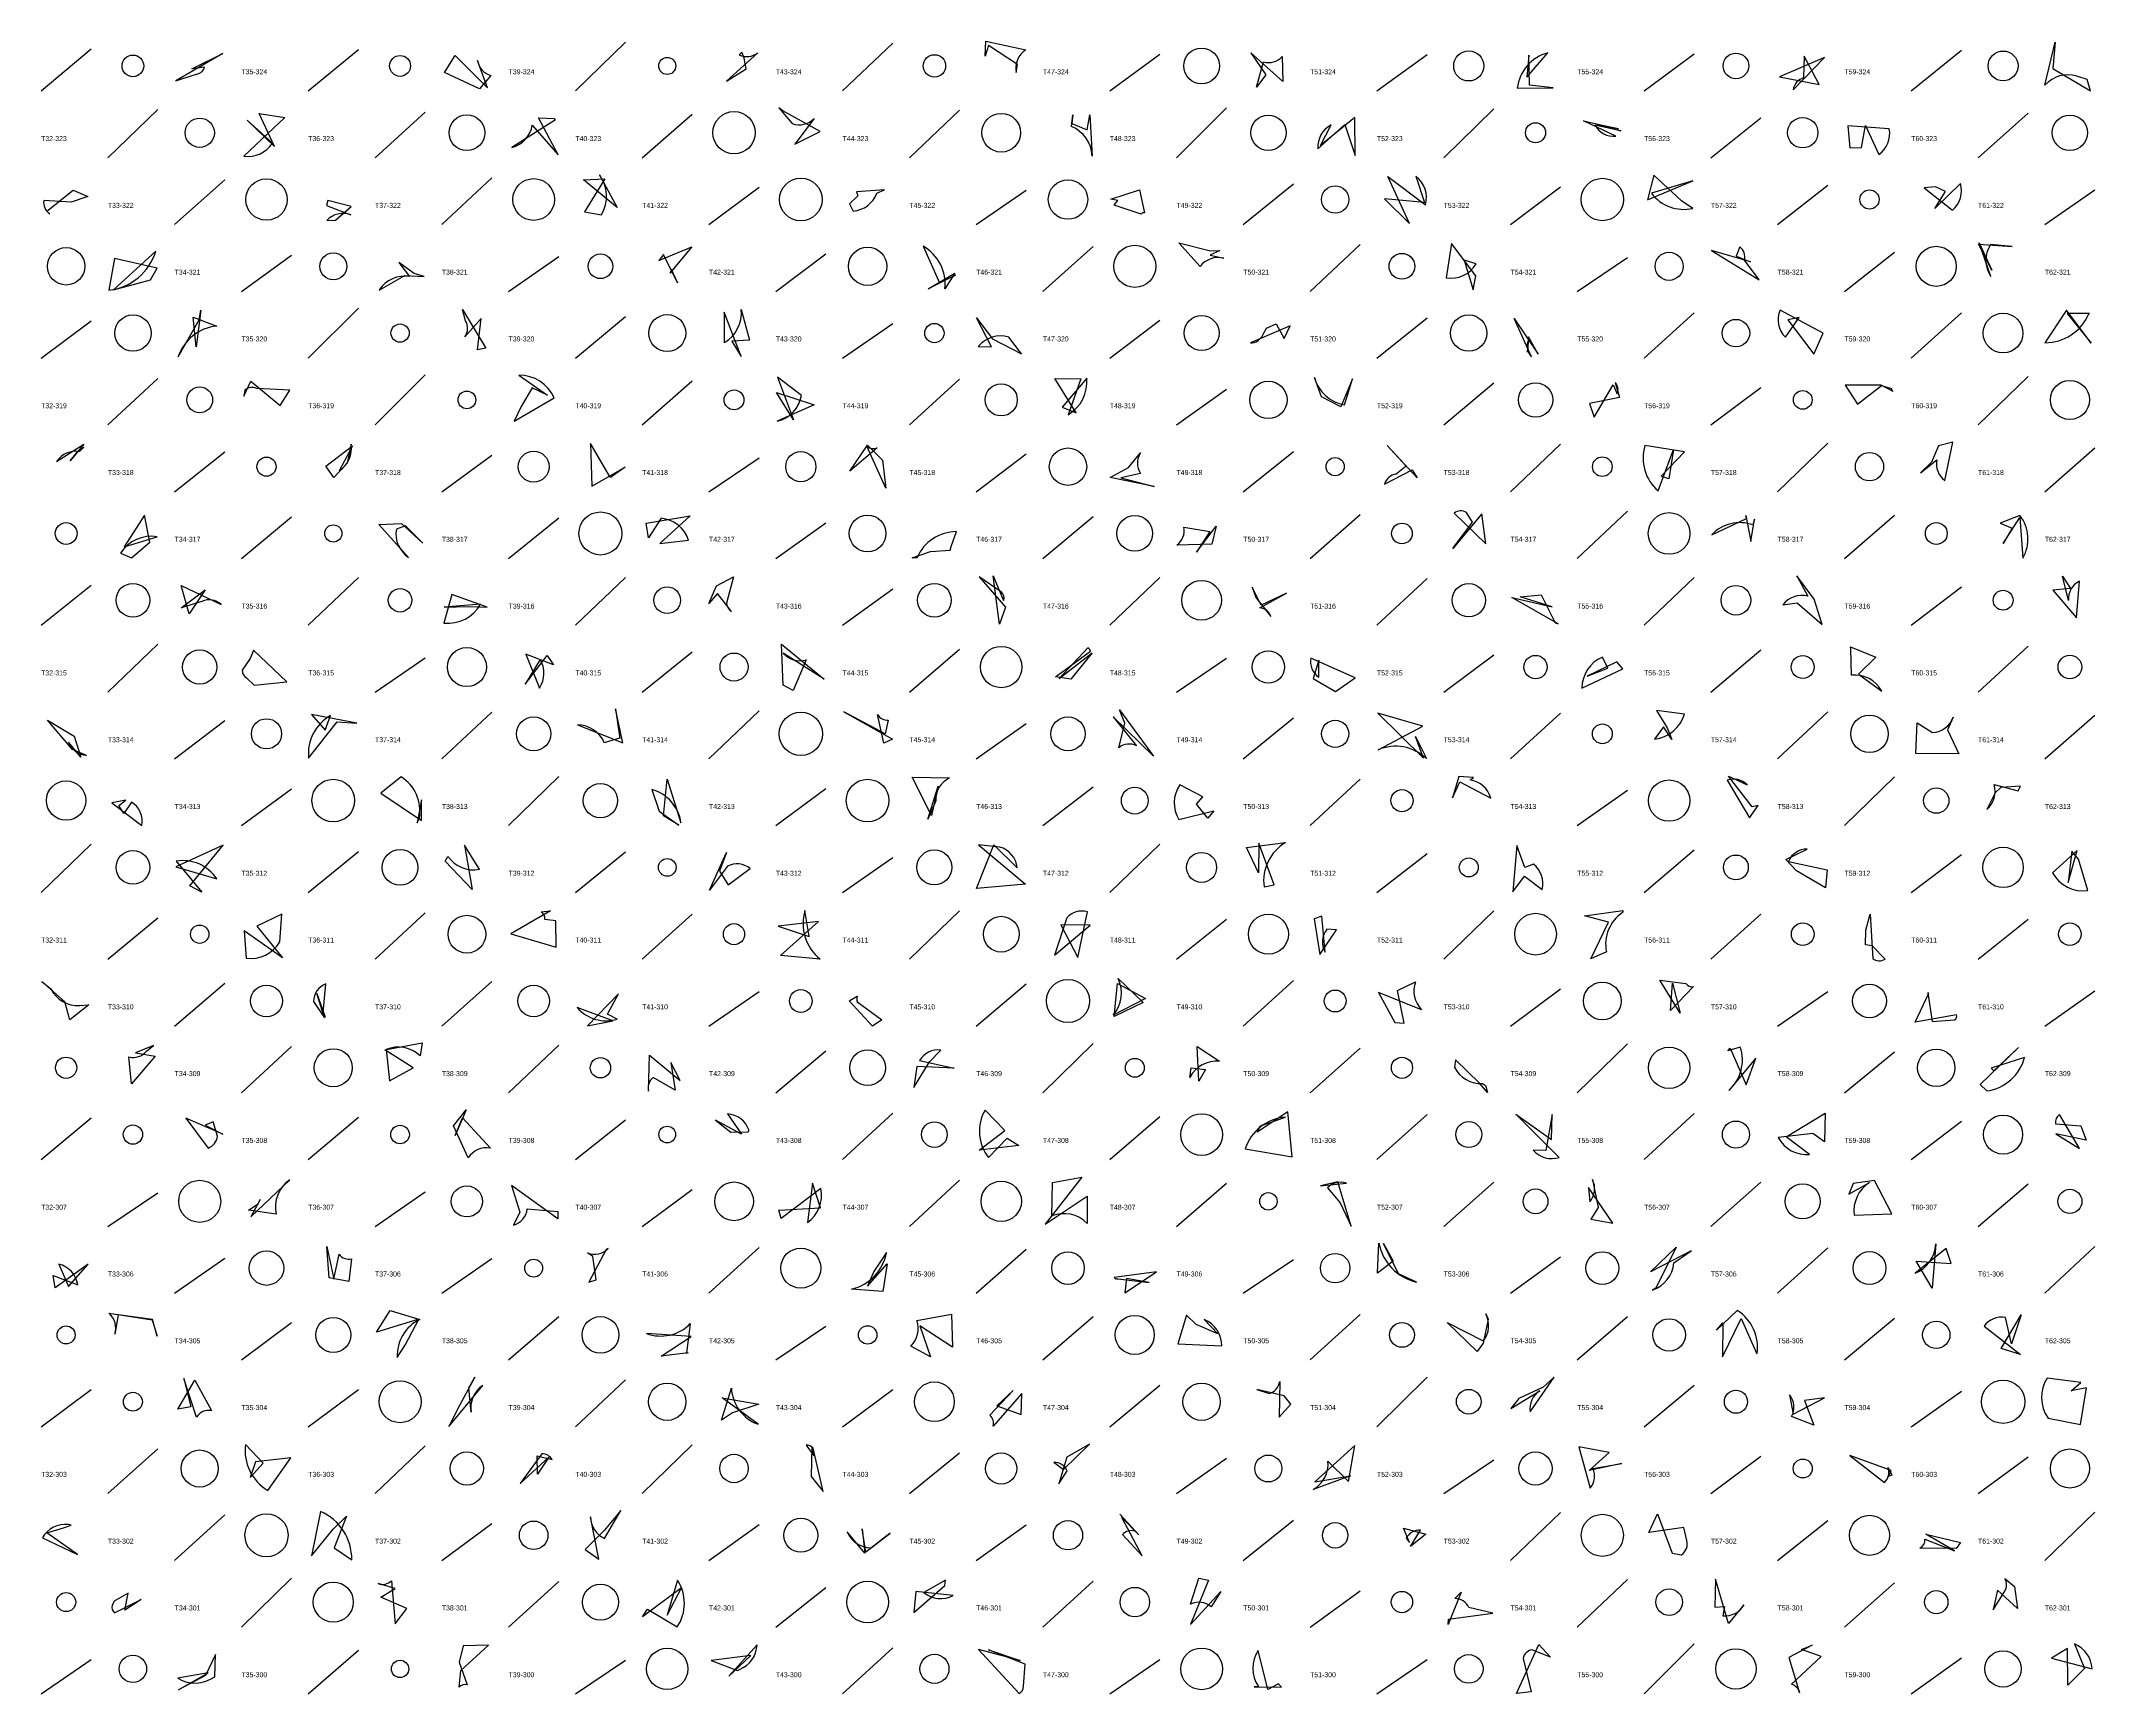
# Model space of a CAD drawing. Header units: millimetres. Extents: x -1 to 9990, y 0 to 15990.
# Drawn here: x 1280 to 2510, y 12000 to 12990 of the extents above; entities that cross this region are included whole.
import ezdxf

# ---------------------------------------------------------------- set-up
doc = ezdxf.new("R2010")
doc.units = ezdxf.units.MM
doc.layers.add('TEXT', color=3, linetype='Continuous')
doc.layers.add('WALL', color=1, linetype='Continuous')

msp = doc.modelspace()

# ---------------------------------------------------------------- linework, layer by layer
for points in [[(1845.4, 12980.9), (1845.8, 12989.9), (1869.7, 12984.6, 0.3), (1863.9, 12971), (1864.8, 12975.9), (1847.4, 12987.2)], [(2507.3, 12960.1), (2505.4, 12966.9), (2499.2, 12968.9, 0.3), (2480.1, 12963.4), (2486.2, 12989.2), (2484.8, 12973.4)], [(1360.8, 12966.1), (1371, 12969.5), (1373.3, 12970.1, 0.3), (1377.9, 12974.2), (1370.3, 12973.3), (1388.9, 12982.5)], [(1527.9, 12981.3), (1547.3, 12961.9), (1541.4, 12978.3, 0.3), (1549.3, 12969.3), (1542.6, 12961.3), (1521.6, 12971.1)], [(1701.1, 12979.7), (1699.7, 12983.2), (1698.1, 12981.7, 0.3), (1709.3, 12982.9), (1690.4, 12965.9), (1702.2, 12973.2)], [(2013.5, 12969.7), (2007.8, 12962.2), (2012.1, 12977.5, 0.3), (2023.2, 12980.6), (2023.6, 12965.7), (2004.5, 12982.8)], [(2170.9, 12981.4), (2169.7, 12968.2), (2182.4, 12982.9, 0.3), (2164, 12961.7), (2185.5, 12961.8), (2171.4, 12963.5)], [(2344.9, 12963.8), (2335.8, 12980.9), (2335.5, 12967.8, 0.3), (2329.3, 12960.7), (2348.1, 12980), (2321.1, 12968.5)], [(1410.7, 12946.5), (1425.9, 12944.1), (1401.4, 12921, 0.3), (1418.5, 12928.8), (1403.4, 12942.5), (1419.8, 12926.7)], [(1587.3, 12943.5), (1588.1, 12942.7), (1562, 12926.2, 0.3), (1574.2, 12939.6), (1589.7, 12921.7), (1577.9, 12944)], [(1724.2, 12948.1), (1721.8, 12949.9), (1729.8, 12940.5, 0.3), (1743, 12943.6), (1731.5, 12928.2), (1746.6, 12935.8)], [(1906.5, 12936.8), (1908.1, 12945.7), (1909.4, 12921, 0.3), (1897, 12938.7), (1897.8, 12945.7), (1897.3, 12940.5)], [(2066.8, 12944.2), (2046.2, 12927.4), (2052.6, 12939.7, 0.3), (2044.6, 12925.4), (2060.7, 12939.9), (2066.9, 12921.4)], [(2212, 12940), (2226.1, 12936.1), (2210.6, 12939.5, 0.3), (2223.1, 12932.9), (2203.7, 12942.2), (2224.7, 12937.4)], [(2370.3, 12926.1), (2372.6, 12939.4), (2380.6, 12921.9, 0.3), (2386.8, 12937.3), (2362, 12939.2), (2363.2, 12925.9)], [(1617.7, 12907.3), (1605.5, 12887.6), (1615.7, 12885.9, 0.3), (1614.4, 12909.8), (1625, 12890.2), (1604.9, 12906.8)], [(2099.5, 12880.6), (2086.5, 12908.8), (2109.1, 12891.8, 0.3), (2103.4, 12909), (2108.5, 12893.2), (2084.5, 12895.5)], [(2242, 12894.8), (2269.2, 12906.1), (2244.4, 12898.9, 0.3), (2269.1, 12889.7), (2262.5, 12894.2), (2245.9, 12909.6)], [(2414.6, 12902.5), (2407.8, 12901.9), (2424.8, 12888.6, 0.3), (2429.4, 12904.6), (2414.2, 12889.6), (2420.6, 12899.7)], [(1308.1, 12896.9), (1298, 12893.5), (1281.6, 12894.5, 0.3), (1285.2, 12886.5), (1283.5, 12888.1), (1299.2, 12900.5)], [(1451.7, 12894.5), (1450.9, 12891.4), (1465.5, 12885.8, 0.3), (1451.1, 12882.5), (1456.3, 12882.7), (1465.7, 12890.9)], [(1769.1, 12897.3), (1764.2, 12892.5), (1766.4, 12888.1, 0.3), (1780.5, 12898.9), (1785.2, 12900.7), (1768.4, 12899.6)], [(1920.7, 12895.3), (1937.8, 12900.7), (1940.8, 12887.1, 0.3), (1938.8, 12886.2), (1922.6, 12891.7), (1924.8, 12894.5)], [(1649.9, 12858.4), (1669.7, 12866.6), (1656.5, 12850.8, 0.3), (1657.4, 12853.2), (1661.2, 12845.2), (1652.7, 12862)], [(1811.3, 12841.5), (1827.2, 12850.8), (1821.3, 12841.5, 0.3), (1808.2, 12867), (1818, 12845.2), (1827.7, 12849.7)], [(1985.9, 12864.5), (1980.1, 12861.6), (1988.3, 12859.8, 0.3), (1974.1, 12854.9), (1961.3, 12869), (1980.4, 12864.3)], [(2139.3, 12849.2), (2124.6, 12868.7), (2121.5, 12848, 0.3), (2139.4, 12856.4), (2132.3, 12858.7), (2137.7, 12841)], [(2280.4, 12864.5), (2308.9, 12846.8), (2300.1, 12858.7, 0.3), (2297.4, 12866.7), (2295.1, 12861.1), (2303.7, 12857.6)], [(2440.2, 12868.2), (2460.5, 12866.9), (2447.4, 12868, 0.3), (2447.7, 12848.8), (2440.6, 12869), (2448.2, 12852.7)], [(1349.5, 12853.8), (1324, 12859.7), (1320.5, 12840.7, 0.3), (1348.7, 12864), (1323.3, 12841), (1345.6, 12846.9)], [(1503.5, 12850.6), (1494.3, 12857.3), (1500.7, 12848.9, 0.3), (1482.5, 12840.8), (1497.9, 12849.5), (1509.5, 12848.9)], [(1541.3, 12805), (1543.5, 12823.8), (1533.8, 12812.8, 0.3), (1534.2, 12822.4), (1532.3, 12829.1), (1546.4, 12805.9)], [(1699.2, 12800.9), (1689.1, 12827.6), (1689.1, 12809.4, 0.3), (1699.3, 12829.1), (1704.3, 12810.8), (1693.6, 12810.2)], [(1372.8, 12806.8), (1371, 12824.5), (1385.2, 12819.1, 0.3), (1362.1, 12800.8), (1374.7, 12822.9), (1375.6, 12828.8)], [(1849.7, 12811.6), (1867.1, 12802.6), (1859.5, 12812.6, 0.3), (1841.3, 12807), (1849.2, 12806.8), (1840.3, 12824.1)], [(2024.5, 12811.8), (2028.1, 12819.3), (2004.2, 12809.1, 0.3), (2011.6, 12813.9), (2013.8, 12818), (2019.7, 12820.6)], [(2170.7, 12812.7), (2170.2, 12803.5), (2170.8, 12811.2, 0.3), (2172.6, 12800.7), (2162.1, 12823.8), (2176.5, 12802.4)], [(2341.7, 12802.3), (2347.3, 12815), (2321.4, 12828.8, 0.3), (2324.6, 12812.5), (2332.8, 12824.3), (2326, 12822.9)], [(2507.8, 12809), (2492.9, 12828.8), (2480.1, 12809.2, 0.3), (2506.3, 12826.5), (2506.7, 12826.8), (2493.4, 12826.8)], [(1423.2, 12771.7), (1428.9, 12780.9), (1409.1, 12781.8, 0.3), (1402, 12780.9), (1401.4, 12777.2), (1405.7, 12786.2)], [(1567.6, 12771.1), (1563.4, 12762.3), (1587.2, 12776.2, 0.3), (1566.2, 12789.8), (1583.3, 12777.9), (1574.1, 12782.3)], [(1720.4, 12779.4), (1743, 12772), (1720.9, 12762.2, 0.3), (1735.3, 12777.6), (1721, 12788.7), (1730.7, 12763.1)], [(1887.1, 12787.8), (1902.6, 12787.6), (1895, 12766.1, 0.3), (1906.2, 12788.1), (1891.5, 12770.6), (1899.8, 12767.3)], [(2058.4, 12770.9), (2046.8, 12776.8), (2042.7, 12788.4, 0.3), (2060.5, 12772), (2064.2, 12783.7), (2065.3, 12787.6)], [(2210.1, 12764.7), (2221.5, 12784.1), (2223.9, 12778.7, 0.3), (2222.7, 12785.5), (2225.3, 12776.5), (2207.3, 12772.9)], [(2367.9, 12772.4), (2382.2, 12783.6), (2388.2, 12781.9, 0.3), (2389.2, 12780.1), (2381.9, 12783.9), (2360.4, 12783.8)], [(1301.7, 12743.6), (1305.7, 12746.6), (1303.1, 12744, 0.3), (1289.3, 12738.1), (1305.6, 12748.5), (1297.5, 12738.4)], [(1450.5, 12735.3), (1466.5, 12747.4), (1458.6, 12732.6, 0.3), (1465.7, 12748.5), (1463.3, 12737.1), (1455.3, 12728.6)], [(1629.7, 12734.7), (1621.9, 12729.1), (1621.7, 12728.5, 0.3), (1620.8, 12728.8), (1609.1, 12748.9), (1609.9, 12723.3)], [(1784, 12738.8), (1786, 12722.1), (1774.5, 12747.3, 0.3), (1780.8, 12746.3), (1764.4, 12732.4), (1774.9, 12747.9)], [(1920.3, 12728.6), (1931.3, 12734.6), (1938.4, 12743.2, 0.3), (1938.4, 12731), (1926.6, 12728.4), (1946.7, 12723.2)], [(2086.2, 12747.6), (2097.6, 12735.3), (2091.6, 12730.5, 0.3), (2084.5, 12724.5), (2101.1, 12733.1), (2104.1, 12728.3)], [(2250.2, 12729.4), (2264.2, 12743.8), (2240.5, 12747.6, 0.3), (2248.5, 12720.5), (2257.6, 12745.3), (2254.9, 12727.8)], [(2412.2, 12737.6), (2405.5, 12731.3), (2415.3, 12739.1, 0.3), (2420.1, 12726.8), (2424.9, 12749.6), (2416.3, 12747.5)], [(1342, 12705.9), (1329.8, 12686.9), (1349.5, 12693, 0.3), (1327.6, 12683.2), (1334.2, 12680.5), (1345.1, 12689.7)], [(2125.4, 12685.9), (2137.2, 12701.7), (2133.7, 12707.6, 0.3), (2126.3, 12707.2), (2145.3, 12688.8), (2142.8, 12706.8)], [(1508.6, 12689.1), (1498.3, 12699.5), (1492.8, 12697.5, 0.3), (1500, 12680.7), (1482.2, 12700.4), (1495.8, 12701)], [(1668.8, 12705.6), (1650.6, 12689), (1667.8, 12690.9, 0.3), (1651.4, 12704.1), (1643.7, 12692.4), (1642.4, 12701.1)], [(1824.4, 12685), (1825.1, 12687.1), (1828.2, 12696.1, 0.3), (1804.6, 12680.5), (1801.6, 12680.4), (1812.7, 12684.2)], [(1983.7, 12699.4), (1981.1, 12688.5), (1960.1, 12688, 0.3), (1964.4, 12698.7), (1979.9, 12696.2), (1971.9, 12683.7)], [(2303.9, 12690.2), (2306.2, 12703.6), (2305.1, 12700.1, 0.3), (2280.5, 12694.2), (2301.3, 12703.9), (2301, 12705.8)], [(2455.1, 12688.9), (2465.1, 12704.5), (2466.9, 12680.2, 0.3), (2465.1, 12705.8), (2453.3, 12701.1), (2460.5, 12698.2)], [(1684.5, 12663.6), (1694.6, 12669), (1690.6, 12654, 0.3), (1693.5, 12648.3), (1685.1, 12659), (1680, 12653.1)], [(1854, 12640.6), (1850.1, 12669.7), (1856.4, 12654.9, 0.3), (1855.2, 12659.9), (1841.8, 12669), (1857.6, 12650.9)], [(2341.8, 12655.6), (2331.4, 12669.6), (2338.1, 12657.5, 0.3), (2323, 12652.2), (2331.6, 12653.4), (2346.6, 12640.5)], [(2484.7, 12661), (2499, 12644.4), (2500.7, 12666.4, 0.3), (2494.1, 12654.8), (2490.6, 12669.4), (2495.4, 12662)], [(1368.6, 12646.8), (1363.8, 12663.8), (1387.9, 12652.5, 0.3), (1376.3, 12654.3), (1363.9, 12650.5), (1378.2, 12661.3)], [(1547.1, 12650.9), (1526, 12658.4), (1521.3, 12641.3, 0.3), (1543.1, 12652.6), (1521.5, 12650.9), (1536.4, 12651.3)], [(2005.3, 12662.9), (2007.4, 12656.6), (2016.5, 12645.2, 0.3), (2009.9, 12650.4), (2025.9, 12659.2), (2010.7, 12652)], [(2165.7, 12657), (2178.4, 12658.2), (2185.6, 12643.9, 0.3), (2188.6, 12640.9), (2160.8, 12656.7), (2184.9, 12651)], [(1407.2, 12625.2), (1405.2, 12620.1), (1400.5, 12613.1, 0.3), (1403.1, 12608.6), (1407.6, 12604.2), (1427.1, 12606.2)], [(1586.8, 12616.3), (1570.4, 12622.7), (1578.4, 12602.4, 0.3), (1578.8, 12619.5), (1570, 12604.8), (1583.1, 12622)], [(1723.5, 12628.6), (1749, 12607.8), (1724.4, 12623.4, 0.3), (1738.2, 12619.4), (1730.4, 12600.9), (1724.4, 12604.1)], [(1896.7, 12607.8), (1887.6, 12609.1), (1908.4, 12624.5, 0.3), (1906.8, 12626.5), (1889.8, 12608.1), (1909.5, 12623.5)], [(2055.2, 12600.3), (2067, 12608.5), (2040.4, 12620.3, 0.3), (2045.2, 12609), (2045.2, 12619.2), (2041.8, 12608.1)], [(2205.9, 12609.5), (2218.3, 12614.3), (2215, 12621, 0.3), (2202.8, 12602.3), (2227.2, 12614), (2223.6, 12618.1)], [(2378.8, 12620.9), (2368.4, 12610.8), (2382.4, 12600.6, 0.3), (2364.2, 12610.1), (2363.9, 12625.9), (2363.6, 12627.2)], [(1299.9, 12573.6), (1303.9, 12561.1), (1296.5, 12570.1, 0.3), (1307.2, 12562.1), (1298.9, 12565.6), (1283.8, 12583.2)], [(1442, 12586.5), (1450.1, 12577.2), (1453.4, 12585.9, 0.3), (1440.2, 12560.5), (1457.3, 12582.2), (1469, 12581.4)], [(1626.6, 12572.3), (1626.5, 12572.4), (1617.3, 12569.6, 0.3), (1601.3, 12580.4), (1628.5, 12569.6), (1624, 12589.9)], [(1789.9, 12571.9), (1784.8, 12569.5), (1780.9, 12586.6, 0.3), (1787.4, 12583.2), (1785.6, 12574.9), (1760.7, 12588.2)], [(1946.2, 12561.7), (1922.1, 12585.1), (1936.1, 12567.8, 0.3), (1925.4, 12566.7), (1929.1, 12581.4), (1925.9, 12589.4)], [(2108, 12560.5), (2103.2, 12573.4), (2109.6, 12560.2, 0.3), (2080.7, 12565.4), (2107.5, 12579.5), (2080.5, 12587.3)], [(2256.7, 12571.7), (2251.7, 12579.1), (2246.3, 12571.9, 0.3), (2264.2, 12586.7), (2247.5, 12588.9), (2253.8, 12578.5)], [(2402.8, 12563.3), (2403.6, 12581.5), (2412.8, 12575.8, 0.3), (2425.2, 12585), (2421.7, 12577.3), (2428.5, 12563.1)], [(1507.9, 12535.4), (1505.3, 12521.6), (1506.6, 12524.6, 0.3), (1495.6, 12549.3), (1483.4, 12539.5), (1507.9, 12523.1)], [(1652.7, 12525.9), (1655, 12547.8), (1663.2, 12521.7, 0.3), (1645.8, 12541.7), (1650.1, 12528.7), (1661.9, 12520.3)], [(1813.3, 12526), (1801.7, 12549.1), (1824.1, 12548.6, 0.3), (1815.8, 12534.9), (1811.1, 12523.8), (1817.2, 12543.6)], [(2125.3, 12536.6), (2129.7, 12546.3), (2148.2, 12536.4, 0.3), (2135.9, 12547.4), (2137.9, 12548.8), (2129, 12549.5)], [(2304.8, 12531.2), (2290.6, 12549.6), (2301.7, 12544.4, 0.3), (2289.8, 12547.2), (2303.1, 12524.6), (2308.4, 12532.1)], [(1330.7, 12535.3), (1322.4, 12533.6), (1340.4, 12520.1, 0.3), (1334.2, 12534.1), (1329.6, 12527.3), (1326.6, 12532.1)], [(1971.9, 12532.9), (1975.7, 12537.3), (1962, 12544.4, 0.3), (1961.4, 12523.7), (1982.3, 12528.8), (1978.8, 12524.5)], [(2453.7, 12542.9), (2450.3, 12539.6), (2445.2, 12529.6, 0.3), (2449.6, 12544.6), (2464.1, 12540.9), (2465.4, 12543.6)], [(2009.1, 12491.7), (2001.8, 12506.9), (2025.3, 12509.9, 0.3), (2012.4, 12483.4), (2018.5, 12484.5), (2009.3, 12509.5)], [(1389, 12508.4), (1360.7, 12495.3), (1385.2, 12488.1, 0.3), (1360.9, 12498.7), (1376.2, 12480.1), (1369, 12484)], [(1538.2, 12481.8), (1521.9, 12498.7), (1523.6, 12501.6, 0.3), (1542.5, 12493.9), (1539.3, 12499), (1533.5, 12508.3)], [(1686.3, 12492.8), (1691.5, 12484.5), (1704.7, 12494.3, 0.3), (1691, 12495.7), (1680.4, 12481.4), (1690.4, 12503.9)], [(1840.2, 12482.4), (1850.5, 12508.6), (1864.6, 12494.8, 0.3), (1854.2, 12507.2), (1841.5, 12508.5), (1869.6, 12485)], [(2161.4, 12480.4), (2168.3, 12489.7), (2178.9, 12481.8, 0.3), (2173.8, 12496.9), (2168.5, 12494.9), (2163.7, 12508.1)], [(2331.3, 12493), (2324.9, 12499.7), (2337.7, 12506, 0.3), (2326.5, 12498.6), (2349.6, 12493.5), (2348.6, 12482.8)], [(2493.9, 12486), (2499.3, 12505.1), (2484.5, 12491.7, 0.3), (2505.8, 12481.1), (2500.2, 12499.9), (2496.1, 12504.8)], [(1424.5, 12440.9), (1401.7, 12457.1), (1402.9, 12440.6, 0.3), (1423, 12450.4), (1424.1, 12467), (1409.3, 12459.9)], [(1588.4, 12447.3), (1588.3, 12463), (1581.7, 12463.8, 0.3), (1579.5, 12468.3), (1585.1, 12468.9), (1561.3, 12455.3)], [(1721.4, 12459.9), (1739.9, 12453.6), (1737.4, 12469.2, 0.3), (1746.5, 12440.1), (1722.8, 12442.3), (1745.6, 12462.6)], [(1890.8, 12460.6), (1900.8, 12441), (1906.6, 12468.4, 0.3), (1894.4, 12464.7), (1887, 12442.4), (1908.3, 12460.4)], [(2045.8, 12442.8), (2055.8, 12457.6), (2050, 12458, 0.3), (2049, 12444.2), (2047.1, 12465.7), (2042.5, 12464.3)], [(2204.4, 12466), (2227.3, 12469.1), (2227.2, 12468.1, 0.3), (2217.4, 12444.4), (2208.1, 12440.3), (2218.7, 12462.3)], [(2372.9, 12457.5), (2375.3, 12467), (2376.9, 12440.3, 0.3), (2384.3, 12440), (2376.5, 12448), (2372.7, 12448.6)], [(1294.3, 12414.4), (1280.5, 12426.6), (1285.9, 12422.2, 0.3), (1303.2, 12412.2), (1308.6, 12412.6), (1297.2, 12403.8)], [(1450.1, 12405.4), (1448.9, 12408.1), (1450.5, 12425.3, 0.3), (1443.1, 12414.6), (1449.8, 12405), (1445.2, 12419.4)], [(1924.6, 12425.5), (1941.4, 12416.5), (1922.1, 12406.5, 0.3), (1925, 12428.5), (1940.1, 12414.1), (1922.6, 12405.8)], [(2096.3, 12401.8), (2092.3, 12421.2), (2103.2, 12426.4, 0.3), (2106.8, 12409.8), (2081, 12420.1), (2090.8, 12402.2)], [(2261.6, 12407.8), (2249.5, 12427.4), (2265.1, 12425.5, 0.3), (2269.6, 12423.6), (2255.8, 12409.3), (2257.1, 12425.6)], [(1607.2, 12400.1), (1622.5, 12403.1), (1601.1, 12411, 0.3), (1625.1, 12404.2), (1619.2, 12407.2), (1625.8, 12419.3)], [(1777.9, 12400), (1764, 12415.1), (1768.7, 12417.8, 0.3), (1769.7, 12413.4), (1768.5, 12414.7), (1783.6, 12403.8)], [(2409.9, 12419.9), (2412.5, 12402.8), (2426, 12403.8, 0.3), (2427.2, 12406.7), (2402.4, 12402.4), (2410.5, 12419.6)], [(1348.3, 12382), (1334.1, 12365.3), (1332.6, 12381.5, 0.3), (1343.1, 12385), (1347.3, 12388.4), (1336.5, 12383.9)], [(1485.9, 12385.7), (1508.3, 12389.9), (1507, 12382.1, 0.3), (1486.6, 12385.9), (1488.7, 12367.2), (1502.9, 12374.9)], [(1973.3, 12366.9), (1972.4, 12387.7), (1985.8, 12378.9, 0.3), (1967.9, 12369.2), (1968.8, 12375), (1977.3, 12373.9)], [(2301.1, 12364.8), (2306.9, 12380.8), (2290.7, 12361.4, 0.3), (2297.6, 12387.4), (2290.2, 12385.1), (2291.5, 12386.7)], [(2464.3, 12387.1), (2441.3, 12364.9), (2445.3, 12361.1, 0.3), (2467.9, 12381.2), (2447.8, 12374.8), (2449.4, 12373.2)], [(1657.1, 12378.1), (1659.7, 12361.5), (1646.6, 12369.2, 0.3), (1643.8, 12360.9), (1644.3, 12382.5), (1662.8, 12367.3)], [(1802.7, 12363.1), (1812.1, 12378.6), (1818.8, 12385.6, 0.3), (1806.1, 12379.3), (1826.9, 12374.8), (1804.5, 12375.8)], [(2141.4, 12365.8), (2127, 12379.8), (2126.5, 12375.3, 0.3), (2143.3, 12365.6), (2145.1, 12364.3), (2146.2, 12360.1)], [(1527.9, 12334.4), (1532.4, 12345.1), (1549.1, 12326.9, 0.3), (1535.7, 12321), (1527, 12340.3), (1534.6, 12349.8)], [(1841.8, 12325.7), (1857.2, 12337.4), (1845.3, 12349.7, 0.3), (1847.4, 12321.2), (1858.5, 12332.8), (1865.6, 12328.4)], [(1388.9, 12335.3), (1366.7, 12344.8), (1380, 12326.9, 0.3), (1385.6, 12334.1), (1383.1, 12342.7), (1378.3, 12340.7)], [(1693, 12336.5), (1703.5, 12336.6), (1704, 12337.5, 0.3), (1691.1, 12347.4), (1699.5, 12335.3), (1683.9, 12343.6)], [(2008.3, 12336.4), (2010.2, 12340.2), (2025.2, 12345.5, 0.3), (2001.1, 12326.5), (2029.2, 12321.7), (2026.7, 12348.7)], [(2184.9, 12347.1), (2181.2, 12325.4), (2173.6, 12325.6, 0.3), (2189.2, 12321.3), (2163.1, 12347.2), (2184.5, 12332)], [(2348, 12330.7), (2341, 12335.6), (2320.3, 12333.2, 0.3), (2339.1, 12323.1), (2325.1, 12333.7), (2348.5, 12347.8)], [(2486.5, 12335.5), (2500.7, 12326.6), (2488.7, 12347, 0.3), (2486.4, 12341.4), (2501.6, 12340.2), (2504.8, 12331.6)], [(1411.3, 12296.1), (1405.6, 12285.8), (1428.9, 12307.9, 0.3), (1420.7, 12287.3), (1404.2, 12289.8), (1410, 12293.5)], [(1561.7, 12304.5), (1566.7, 12288.6), (1562.9, 12280.7, 0.3), (1571.2, 12290.5), (1589.5, 12289), (1589.5, 12284.6)], [(1746.8, 12291.2), (1741.9, 12305.8), (1738.9, 12282.3, 0.3), (1747, 12302.6), (1723.2, 12284.7), (1721.8, 12289.7)], [(1881.3, 12281.4), (1906.4, 12298.2), (1906.5, 12281.8, 0.3), (1885.3, 12286.3), (1885.8, 12306.3), (1903.2, 12309.5)], [(2056.6, 12306.6), (2046.3, 12304.3), (2061.7, 12305.8, 0.3), (2050.4, 12303.1), (2057.9, 12294.2), (2064.6, 12280.2)], [(2221.3, 12282), (2206.8, 12303.2), (2207.5, 12294.7, 0.3), (2209.1, 12308), (2212.6, 12291.4), (2208.1, 12284.4)], [(2365.3, 12305.6), (2362.6, 12299.4), (2375, 12306.2, 0.3), (2365.9, 12286.7), (2388.4, 12287.6), (2377.9, 12307.4)], [(1451.1, 12268), (1455.4, 12248.4), (1458.5, 12263.3, 0.3), (1466, 12260.6), (1464.3, 12247.1), (1452.6, 12249.2)], [(1612.5, 12247.9), (1610.4, 12261.9), (1607.2, 12264.1, 0.3), (1619.7, 12266.8), (1618.4, 12266.2), (1608.1, 12246.6)], [(1786.8, 12257.6), (1784.1, 12241), (1765.4, 12242.5, 0.3), (1786.3, 12264.3), (1778.7, 12252.9), (1774.9, 12244.2)], [(2089.7, 12259.2), (2080.3, 12251.9), (2081.2, 12269.9, 0.3), (2103.7, 12246.7), (2093, 12251.5), (2083.9, 12269.8)], [(2259.2, 12267.5), (2247, 12243), (2245.1, 12241.9, 0.3), (2257.8, 12258.2), (2268.2, 12265.3), (2243.9, 12252.8)], [(2424, 12257.8), (2421, 12266.7), (2402.3, 12252, 0.3), (2414.7, 12269.5), (2412.6, 12243), (2403, 12259.1)], [(1288.4, 12243.3), (1287.3, 12250.6), (1302, 12245, 0.3), (1290.7, 12257.4), (1296.5, 12244), (1308.2, 12257.3)], [(1929, 12240.2), (1948, 12252.8), (1922.7, 12249.3, 0.3), (1924.9, 12248.6), (1943.6, 12246.4), (1930, 12248.7)], [(1346.7, 12224.2), (1326.2, 12227), (1324.1, 12215.4, 0.3), (1320.8, 12228), (1346.6, 12224), (1349.6, 12214.2)], [(1480.9, 12216.7), (1489.1, 12229.7), (1506.8, 12224.3, 0.3), (1493.3, 12201.5), (1498.2, 12209.3), (1506.3, 12224.5)], [(1806.3, 12220.5), (1812.7, 12201.8), (1800.9, 12208.3, 0.3), (1804.4, 12223.7), (1825.2, 12227.5), (1825.8, 12207.6)], [(1966, 12226.9), (1960.8, 12209.7), (1987.1, 12208.4, 0.3), (1976.6, 12224.3), (1984.7, 12215.6), (1971.7, 12221.3)], [(2140.1, 12205), (2122.1, 12222.5), (2143.7, 12211.4, 0.3), (2145.2, 12227.6), (2146.6, 12224.5), (2143.6, 12210.1)], [(2287, 12201.8), (2298.2, 12224.9), (2307.6, 12203.6, 0.3), (2295.8, 12229.7), (2283.4, 12217.9), (2287.2, 12222.2)], [(2465.9, 12227.1), (2460.1, 12209.6), (2456.4, 12225.4, 0.3), (2443.6, 12220.2), (2465.4, 12203.3), (2453.9, 12206.9)], [(1651.4, 12202.2), (1669.3, 12214.1), (1642.5, 12215.9, 0.3), (1668.8, 12221.8), (1666.6, 12204.1), (1667.6, 12204.3)], [(1530.5, 12172.8), (1524.2, 12160.1), (1544.5, 12184.7, 0.3), (1537.6, 12168.7), (1536.2, 12183.4), (1539.8, 12189.7)], [(2164.9, 12176.9), (2160.3, 12170.9), (2177.6, 12181.6, 0.3), (2171.7, 12168.9), (2186.1, 12189.8), (2179.5, 12183.8)], [(1362, 12170.6), (1372, 12187.9), (1382, 12169.7, 0.3), (1373.1, 12165.8), (1365.4, 12189), (1369.7, 12172)], [(1694, 12168.3), (1687.5, 12164), (1693.4, 12183.2, 0.3), (1709.4, 12161.5), (1687.9, 12177.3), (1709.8, 12173.6)], [(1867, 12167.3), (1867.3, 12180), (1850.1, 12160.4, 0.3), (1848.2, 12166.9), (1862.1, 12181.7), (1852.3, 12172.5)], [(2024.4, 12178.6), (2008.1, 12182.3), (2015.5, 12179.9, 0.3), (2021.8, 12187.1), (2021.5, 12165.7), (2028.5, 12173.6)], [(2336.1, 12175.8), (2341.6, 12160.9), (2328.3, 12166.1, 0.3), (2327.1, 12179.2), (2329.2, 12167.5), (2348.1, 12177.3)], [(2495.8, 12181.6), (2501.5, 12186.6), (2481.4, 12189.2, 0.3), (2481.9, 12165.2), (2501.4, 12161.4), (2504.9, 12183.3)], [(1405.2, 12129.7), (1413.1, 12138.2), (1402.4, 12149.4, 0.3), (1415.8, 12121.9), (1429.6, 12141.4), (1408.5, 12139)], [(1577.3, 12131.6), (1577, 12142.6), (1586, 12140.4, 0.3), (1579.8, 12143.7), (1566.9, 12126.1), (1584, 12141.8)], [(1741.2, 12130.2), (1748.4, 12121.2), (1742.3, 12147.1, 0.3), (1738.1, 12148.9), (1742.7, 12142.5), (1741.6, 12148.1)], [(1894.4, 12141.8), (1889.5, 12125.9), (1894.6, 12133.7, 0.3), (1886.5, 12138.7), (1892.3, 12134.5), (1907.9, 12149.6)], [(2042.8, 12127), (2064.2, 12130.6), (2041.8, 12122.5, 0.3), (2050.7, 12139.4), (2063, 12127.3), (2066.7, 12148.7)], [(2219, 12144.5), (2201, 12147.9), (2207.7, 12123.3, 0.3), (2209.3, 12135.1), (2226.6, 12138.1), (2207.2, 12133.9)], [(2387.9, 12133.9), (2363.3, 12142.7), (2384, 12126.6, 0.3), (2386.1, 12135.7), (2388.3, 12131), (2386.4, 12130.2)], [(1462.9, 12106.4), (1455.6, 12087.4), (1466.1, 12080.3, 0.3), (1447.4, 12109.3), (1442, 12082.8), (1454.9, 12098.7)], [(1605.9, 12086.4), (1614.1, 12080.7), (1609.1, 12106.1, 0.3), (1617.5, 12093.1), (1627.2, 12109.9), (1617.3, 12097.8)], [(1937.4, 12095.3), (1926.1, 12107.6), (1935, 12097.5, 0.3), (1927.6, 12095.4), (1939.4, 12082.7), (1927.3, 12105.6)], [(2248, 12107.9), (2256.9, 12084.2), (2262.5, 12083.3, 0.3), (2265.7, 12091.9), (2263.8, 12099.7), (2242.8, 12096.7)], [(1293.4, 12099.4), (1298.1, 12101), (1296.4, 12101.4, 0.3), (1280.8, 12093.5), (1301.8, 12083.5), (1283.5, 12096.4)], [(1771.8, 12098.8), (1773.3, 12084.3), (1762.7, 12097.1, 0.3), (1777.1, 12087.5), (1788.4, 12096.2), (1773.9, 12084.9)], [(2109.3, 12095.7), (2100.1, 12088.3), (2106.1, 12098, 0.3), (2097.5, 12093.2), (2099.5, 12090.6), (2096, 12099.2)], [(2429.4, 12090.6), (2427, 12087.1), (2405.1, 12087.3, 0.3), (2408.2, 12092.7), (2426, 12085.6), (2408.8, 12095.6)], [(1483.4, 12057.9), (1492, 12063.1), (1481.8, 12066.1, 0.3), (1489.8, 12067.8), (1492, 12042), (1499, 12051.2)], [(1640.2, 12046.2), (1643.2, 12050.8), (1661, 12040.1, 0.3), (1661.1, 12068.2), (1655, 12047.2), (1663.6, 12063.5)], [(1821.2, 12064.9), (1821.6, 12068.1), (1808.6, 12060.7, 0.3), (1826.2, 12059), (1803.9, 12061.3), (1802.7, 12048.7)], [(1968.3, 12041.6), (1986.5, 12061.4), (1980.7, 12052.2, 0.3), (1968.4, 12053.8), (1973.3, 12069.4), (1979.1, 12068.1)], [(2282.3, 12051.9), (2288.1, 12052.4), (2287.2, 12046.8, 0.3), (2299.8, 12053.4), (2290.6, 12042.2), (2282.8, 12068.8)], [(2451.6, 12062.2), (2449, 12050.4), (2455.7, 12061, 0.3), (2456.1, 12069.1), (2461.8, 12064.4), (2463.7, 12051.1)], [(1332.2, 12060.3), (1323.7, 12055.5), (1322.6, 12052.9, 0.3), (1323.9, 12048.6), (1340, 12056.5), (1330.2, 12050.1)], [(2122.9, 12044.8), (2149.5, 12048.3), (2135, 12051.8, 0.3), (2126.7, 12057.1), (2130.4, 12060.9), (2122.6, 12041.5)], [(1681.3, 12020), (1697, 12014.1), (1698.3, 12014.7, 0.3), (1708.8, 12029.4), (1691.9, 12010.7), (1705.1, 12023.1)], [(2177, 12029.6), (2184, 12022.1), (2172.8, 12026.4, 0.3), (2167.6, 12021.3), (2172.4, 12001.3), (2163.6, 12000.3)], [(2493.5, 12027.2), (2483.9, 12021.5), (2508.3, 12015, 0.3), (2497.7, 12029.9), (2503.8, 12015.3), (2493.7, 12005.3)], [(1362.2, 12002.5), (1380.1, 12012.7), (1361.9, 12009.4, 0.3), (1384, 12010.3), (1384.4, 12023.6), (1378.4, 12011.1)], [(1532.8, 12028.8), (1530.3, 12019.1), (1535.2, 12005.4, 0.3), (1530.3, 12004), (1531.4, 12014), (1548, 12029.3)], [(1866.4, 12020.1), (1841.5, 12026.7), (1865.7, 12000.2, 0.3), (1868.3, 12004.7), (1869.4, 12017.8), (1847.4, 12026.4)], [(2021.1, 12006.1), (2014.7, 12002.6), (2008.9, 12026.1, 0.3), (2009, 12004.4), (2006.5, 12004.3), (2022.8, 12004.1)], [(2340.6, 12029.3), (2326.7, 12021.9), (2333, 12000.6, 0.3), (2328.3, 12005.8), (2346.1, 12022.5), (2334.2, 12026.6)]]:
    msp.add_lwpolyline(points, format="xyb", close=True)
for centre, radius in [((1335, 12975), 6.49), ((1495, 12975), 6.25), ((1655, 12975), 5.11), ((1815, 12975), 6.73), ((1975, 12975), 10.7), ((2135, 12975), 9.02), ((2295, 12975), 7.67), ((2455, 12975), 8.94), ((1375, 12935), 8.76), ((1535, 12935), 10.7), ((1695, 12935), 12.7), ((1855, 12935), 11.6), ((2015, 12935), 10.6), ((2175, 12935), 5.99), ((2335, 12935), 9.12), ((2495, 12935), 10.6), ((1415, 12895), 12.4), ((1575, 12895), 12.5), ((1735, 12895), 12.8), ((1895, 12895), 11.8), ((2055, 12895), 8.17), ((2215, 12895), 12.7), ((2375, 12895), 5.76), ((1295, 12855), 11.2), ((1775, 12855), 11.5), ((1935, 12855), 12.6), ((2415, 12855), 12), ((1455, 12855), 8.06), ((1615, 12855), 7.37), ((2095, 12855), 7.73), ((2255, 12855), 8.43), ((1335, 12815), 10.9), ((1495, 12815), 5.46), ((1655, 12815), 11.1), ((1815, 12815), 5.78), ((1975, 12815), 10.5), ((2135, 12815), 10.9), ((2295, 12815), 8.24), ((2455, 12815), 11.9), ((1375, 12775), 7.73), ((1535, 12775), 5.29), ((1695, 12775), 5.94), ((1855, 12775), 9.64), ((2015, 12775), 11.2), ((2175, 12775), 10.3), ((2335, 12775), 5.61), ((2495, 12775), 11.7), ((1575, 12735), 9.3), ((1735, 12735), 9.06), ((1895, 12735), 11.2), ((2375, 12735), 8.48), ((1415, 12735), 5.74), ((2055, 12735), 5.45), ((2215, 12735), 5.9), ((1615, 12695), 12.9), ((1775, 12695), 11), ((2255, 12695), 12.5), ((1295, 12695), 6.54), ((1455, 12695), 5.15), ((1935, 12695), 10.7), ((2095, 12695), 6.18), ((2415, 12695), 6.53), ((1335, 12655), 10.1), ((1495, 12655), 7.04), ((1655, 12655), 7.98), ((1815, 12655), 10.1), ((1975, 12655), 11.9), ((2135, 12655), 10), ((2295, 12655), 8.89), ((2455, 12655), 5.96), ((1375, 12615), 10.3), ((1535, 12615), 11.7), ((1695, 12615), 8.4), ((1855, 12615), 12.4), ((2015, 12615), 9.7), ((2175, 12615), 6.98), ((2335, 12615), 6.87), ((2495, 12615), 7.08), ((1415, 12575), 9.03), ((1575, 12575), 10.2), ((1735, 12575), 13), ((1895, 12575), 10.2), ((2055, 12575), 8.09), ((2375, 12575), 11.2), ((2215, 12575), 5.91), ((1295, 12535), 11.8), ((1455, 12535), 12.8), ((1775, 12535), 12.8), ((2255, 12535), 12.4), ((1615, 12535), 10.3), ((1935, 12535), 8.04), ((2095, 12535), 6.65), ((2415, 12535), 7.57), ((1335, 12495), 10.1), ((1495, 12495), 10.7), ((1655, 12495), 5.27), ((1815, 12495), 10.5), ((1975, 12495), 9.01), ((2135, 12495), 5.67), ((2295, 12495), 7.43), ((2455, 12495), 12.1), ((1375, 12455), 5.48), ((1535, 12455), 11.3), ((1695, 12455), 6.35), ((1855, 12455), 10.7), ((2015, 12455), 12), ((2175, 12455), 12.5), ((2335, 12455), 6.77), ((2495, 12455), 6.76), ((1415, 12415), 9.52), ((1575, 12415), 9.45), ((1895, 12415), 12.9), ((2215, 12415), 11.3), ((2375, 12415), 10.1), ((1735, 12415), 6.81), ((2055, 12415), 6.56), ((1455, 12375), 11.4), ((2255, 12375), 12.4), ((2415, 12375), 11.2), ((1295, 12375), 6.36), ((1615, 12375), 6.11), ((1775, 12375), 10.7), ((1935, 12375), 5.64), ((2095, 12375), 6.33), ((1335, 12335), 5.78), ((1495, 12335), 5.56), ((1655, 12335), 5.02), ((1815, 12335), 7.68), ((1975, 12335), 12.5), ((2135, 12335), 7.79), ((2295, 12335), 8.12), ((2455, 12335), 11.7), ((1375, 12295), 12.6), ((1535, 12295), 9.32), ((1695, 12295), 11.6), ((1855, 12295), 12.1), ((2015, 12295), 5.21), ((2175, 12295), 7.44), ((2335, 12295), 10.5), ((2495, 12295), 7.21), ((1415, 12255), 10.3), ((1735, 12255), 12), ((1895, 12255), 9.75), ((2055, 12255), 8.81), ((2215, 12255), 9.85), ((2375, 12255), 9.87), ((1575, 12255), 5.36), ((1935, 12215), 11.7), ((1295, 12215), 5.42), ((1455, 12215), 10.5), ((1615, 12215), 11), ((1775, 12215), 5.53), ((2095, 12215), 7.42), ((2255, 12215), 9.73), ((2415, 12215), 8.19), ((1335, 12175), 5.66), ((1495, 12175), 12.6), ((1655, 12175), 11.2), ((1815, 12175), 11.9), ((1975, 12175), 11.2), ((2135, 12175), 7.4), ((2295, 12175), 6.91), ((2455, 12175), 13), ((1375, 12135), 11.1), ((1535, 12135), 9.95), ((1695, 12135), 8.53), ((1855, 12135), 9.39), ((2015, 12135), 8.06), ((2175, 12135), 9.91), ((2335, 12135), 5.68), ((2495, 12135), 11.7), ((1415, 12095), 12.9), ((1575, 12095), 8.56), ((1735, 12095), 10.2), ((1895, 12095), 8.77), ((2215, 12095), 12.6), ((2375, 12095), 12), ((2055, 12095), 7.61), ((1455, 12055), 12), ((1775, 12055), 12.5), ((1295, 12055), 5.72), ((1615, 12055), 10.8), ((1935, 12055), 8.83), ((2095, 12055), 6.39), ((2255, 12055), 7.98), ((2415, 12055), 6.97), ((1335, 12015), 8.21), ((1495, 12015), 5.2), ((1655, 12015), 12.4), ((1815, 12015), 8.72), ((1975, 12015), 12.5), ((2135, 12015), 8.56), ((2295, 12015), 12.1), ((2455, 12015), 10.9)]:
    msp.add_circle(centre, radius)
at = {"layer": 'WALL'}
for p, q in [((1600, 12960), (1630, 12989.3)), ((1280, 12960), (1310, 12985.2)), ((1440, 12960), (1470, 12984.8)), ((1760, 12960), (1790, 12988.7)), ((1920, 12960), (1950, 12982.1)), ((2080, 12960), (2110, 12981.8)), ((2240, 12960), (2270, 12982.2)), ((2400, 12960), (2430, 12984.4)), ((1320, 12920), (1350, 12948.9)), ((1480, 12920), (1510, 12947.3)), ((1640, 12920), (1670, 12946.1)), ((1800, 12920), (1830, 12948.5)), ((1960, 12920), (1990, 12950)), ((2120, 12920), (2150, 12949.4)), ((2280, 12920), (2310, 12943.9)), ((2440, 12920), (2470, 12946.7)), ((1360, 12880), (1390, 12906.8)), ((1520, 12880), (1550, 12907.9)), ((2000, 12880), (2030, 12904.4)), ((2320, 12880), (2350, 12903.5)), ((1680, 12880), (1710, 12902.3)), ((1840, 12880), (1870, 12900.5)), ((2160, 12880), (2190, 12902.5)), ((2480, 12880), (2510, 12900.7)), ((1880, 12840), (1910, 12866.9)), ((2040, 12840), (2070, 12868)), ((1400, 12840), (1430, 12861.7)), ((1560, 12840), (1590, 12860.8)), ((1720, 12840), (1750, 12862.5)), ((2200, 12840), (2230, 12860.2)), ((2360, 12840), (2390, 12863.5)), ((1440, 12800), (1470, 12830)), ((1280, 12800), (1310, 12822.3)), ((1600, 12800), (1630, 12825)), ((1760, 12800), (1790, 12820.7)), ((1920, 12800), (1950, 12822.7)), ((2080, 12800), (2110, 12824.1)), ((2240, 12800), (2270, 12827.2)), ((2400, 12800), (2430, 12827.1)), ((1320, 12760), (1350, 12787.8)), ((1480, 12760), (1510, 12790)), ((1640, 12760), (1670, 12786.4)), ((1800, 12760), (1830, 12787.4)), ((1960, 12760), (1990, 12781.4)), ((2120, 12760), (2150, 12785.3)), ((2280, 12760), (2310, 12782.4)), ((2440, 12760), (2470, 12789)), ((1360, 12720), (1390, 12743.9)), ((2000, 12720), (2030, 12744)), ((2160, 12720), (2190, 12748.5)), ((2320, 12720), (2350, 12749)), ((2480, 12720), (2510, 12746.2)), ((1520, 12720), (1550, 12741.9)), ((1680, 12720), (1710, 12740.3)), ((1840, 12720), (1870, 12742.7)), ((2040, 12680), (2070, 12706.4)), ((2200, 12680), (2230, 12708.3)), ((2360, 12680), (2390, 12706)), ((1400, 12680), (1430, 12704.9)), ((1560, 12680), (1590, 12704.3)), ((1720, 12680), (1750, 12701.3)), ((1880, 12680), (1910, 12705.2)), ((1280, 12640), (1310, 12664.1)), ((1440, 12640), (1470, 12668.7)), ((1600, 12640), (1630, 12668.6)), ((1760, 12640), (1790, 12661.9)), ((1920, 12640), (1950, 12668.6)), ((2080, 12640), (2110, 12668.1)), ((2240, 12640), (2270, 12668.7)), ((2400, 12640), (2430, 12663.1)), ((1320, 12600), (1350, 12628.7)), ((1480, 12600), (1510, 12620.5)), ((1640, 12600), (1670, 12624.2)), ((1800, 12600), (1830, 12625.8)), ((1960, 12600), (1990, 12620.3)), ((2120, 12600), (2150, 12622.3)), ((2280, 12600), (2310, 12625.3)), ((2440, 12600), (2470, 12627.5)), ((1360, 12560), (1390, 12583)), ((1520, 12560), (1550, 12588)), ((1680, 12560), (1710, 12588.8)), ((2000, 12560), (2030, 12584.6)), ((2160, 12560), (2190, 12587.4)), ((2320, 12560), (2350, 12588.2)), ((2480, 12560), (2510, 12586.2)), ((1840, 12560), (1870, 12581.1)), ((1560, 12520), (1590, 12549.4)), ((2040, 12520), (2070, 12547.8)), ((2360, 12520), (2390, 12549.3)), ((1400, 12520), (1430, 12542.1)), ((1720, 12520), (1750, 12542.2)), ((1880, 12520), (1910, 12543.3)), ((2200, 12520), (2230, 12541.3)), ((1280, 12480), (1310, 12508.9)), ((1440, 12480), (1470, 12504.6)), ((1600, 12480), (1630, 12504.3)), ((1760, 12480), (1790, 12500.9)), ((1920, 12480), (1950, 12508.9)), ((2080, 12480), (2110, 12503.4)), ((2240, 12480), (2270, 12505.6)), ((2400, 12480), (2430, 12502.7)), ((1320, 12440), (1350, 12464.7)), ((1480, 12440), (1510, 12467.8)), ((1640, 12440), (1670, 12466.9)), ((1800, 12440), (1830, 12468.9)), ((1960, 12440), (1990, 12464.1)), ((2120, 12440), (2150, 12469)), ((2280, 12440), (2310, 12466.9)), ((2440, 12440), (2470, 12464.1)), ((1360, 12400), (1390, 12425.6)), ((1520, 12400), (1550, 12426.7)), ((1840, 12400), (1870, 12425.3)), ((2000, 12400), (2030, 12427.3)), ((1680, 12400), (1710, 12420.7)), ((2160, 12400), (2190, 12422.3)), ((2320, 12400), (2350, 12420.6)), ((2480, 12400), (2510, 12421)), ((1400, 12360), (1430, 12387.7)), ((1560, 12360), (1590, 12388.6)), ((1880, 12360), (1910, 12389.5)), ((2040, 12360), (2070, 12386.8)), ((2200, 12360), (2230, 12389.4)), ((1720, 12360), (1750, 12385.2)), ((2360, 12360), (2390, 12384.5)), ((1280, 12320), (1310, 12345.1)), ((1440, 12320), (1470, 12345.4)), ((1600, 12320), (1630, 12343.9)), ((1760, 12320), (1790, 12347.8)), ((1920, 12320), (1950, 12345.8)), ((2080, 12320), (2110, 12347)), ((2240, 12320), (2270, 12347.6)), ((2400, 12320), (2430, 12343)), ((1320, 12280), (1350, 12300.1)), ((1480, 12280), (1510, 12300.8)), ((1640, 12280), (1670, 12302.1)), ((1800, 12280), (1830, 12307.7)), ((1960, 12280), (1990, 12305.8)), ((2120, 12280), (2150, 12306.4)), ((2280, 12280), (2310, 12306.5)), ((2440, 12280), (2470, 12305.4)), ((1680, 12240), (1710, 12267.4)), ((1840, 12240), (1870, 12266.3)), ((2320, 12240), (2350, 12267.1)), ((2480, 12240), (2510, 12268)), ((1360, 12240), (1390, 12260.9)), ((1520, 12240), (1550, 12260.8)), ((2000, 12240), (2030, 12260.1)), ((2160, 12240), (2190, 12261.7)), ((2040, 12200), (2070, 12227.3)), ((1400, 12200), (1430, 12222.4)), ((1560, 12200), (1590, 12226.1)), ((1720, 12200), (1750, 12220.2)), ((1880, 12200), (1910, 12226.1)), ((2200, 12200), (2230, 12226)), ((2360, 12200), (2390, 12225.1)), ((2080, 12160), (2110, 12189.7)), ((1280, 12160), (1310, 12182.4)), ((1440, 12160), (1470, 12182.3)), ((1600, 12160), (1630, 12188.1)), ((1760, 12160), (1790, 12182.4)), ((1920, 12160), (1950, 12185)), ((2240, 12160), (2270, 12185)), ((2400, 12160), (2430, 12181.4)), ((1320, 12120), (1350, 12146.7)), ((1480, 12120), (1510, 12148.6)), ((1640, 12120), (1670, 12149.2)), ((1800, 12120), (1830, 12144.3)), ((1960, 12120), (1990, 12141.1)), ((2120, 12120), (2150, 12140.2)), ((2280, 12120), (2310, 12142.3)), ((2440, 12120), (2470, 12141.9)), ((1360, 12080), (1390, 12107.2)), ((2000, 12080), (2030, 12104)), ((2160, 12080), (2190, 12108.7)), ((2320, 12080), (2350, 12103.9)), ((2480, 12080), (2510, 12108.9)), ((1520, 12080), (1550, 12102.1)), ((1680, 12080), (1710, 12101.4)), ((1840, 12080), (1870, 12101.2)), ((1400, 12040), (1430, 12069.4)), ((1560, 12040), (1590, 12067.4)), ((1880, 12040), (1910, 12067.6)), ((2200, 12040), (2230, 12068.5)), ((2360, 12040), (2390, 12066.5)), ((1720, 12040), (1750, 12063.7)), ((2040, 12040), (2070, 12061.7)), ((2240, 12000), (2270, 12029.9)), ((1280, 12000), (1310, 12020.6)), ((1440, 12000), (1470, 12026.3)), ((1600, 12000), (1630, 12020.2)), ((1760, 12000), (1790, 12027.6)), ((1920, 12000), (1950, 12020.6)), ((2080, 12000), (2110, 12020.6)), ((2400, 12000), (2430, 12021.7))]:
    msp.add_line(p, q, dxfattribs=at)

# ---------------------------------------------------------------- texts
at = {"layer": 'TEXT'}
for s, p in [('T35-324', (1400, 12970)), ('T39-324', (1560, 12970)), ('T43-324', (1720, 12970)), ('T47-324', (1880, 12970)), ('T51-324', (2040, 12970)), ('T55-324', (2200, 12970)), ('T59-324', (2360, 12970)), ('T32-323', (1280, 12930)), ('T36-323', (1440, 12930)), ('T40-323', (1600, 12930)), ('T44-323', (1760, 12930)), ('T48-323', (1920, 12930)), ('T52-323', (2080, 12930)), ('T56-323', (2240, 12930)), ('T60-323', (2400, 12930)), ('T33-322', (1320, 12890)), ('T37-322', (1480, 12890)), ('T41-322', (1640, 12890)), ('T45-322', (1800, 12890)), ('T49-322', (1960, 12890)), ('T53-322', (2120, 12890)), ('T57-322', (2280, 12890)), ('T61-322', (2440, 12890)), ('T34-321', (1360, 12850)), ('T38-321', (1520, 12850)), ('T42-321', (1680, 12850)), ('T46-321', (1840, 12850)), ('T50-321', (2000, 12850)), ('T54-321', (2160, 12850)), ('T58-321', (2320, 12850)), ('T62-321', (2480, 12850)), ('T35-320', (1400, 12810)), ('T39-320', (1560, 12810)), ('T43-320', (1720, 12810)), ('T47-320', (1880, 12810)), ('T51-320', (2040, 12810)), ('T55-320', (2200, 12810)), ('T59-320', (2360, 12810)), ('T32-319', (1280, 12770)), ('T36-319', (1440, 12770)), ('T40-319', (1600, 12770)), ('T44-319', (1760, 12770)), ('T48-319', (1920, 12770)), ('T52-319', (2080, 12770)), ('T56-319', (2240, 12770)), ('T60-319', (2400, 12770)), ('T33-318', (1320, 12730)), ('T37-318', (1480, 12730)), ('T41-318', (1640, 12730)), ('T45-318', (1800, 12730)), ('T49-318', (1960, 12730)), ('T53-318', (2120, 12730)), ('T57-318', (2280, 12730)), ('T61-318', (2440, 12730)), ('T34-317', (1360, 12690)), ('T38-317', (1520, 12690)), ('T42-317', (1680, 12690)), ('T46-317', (1840, 12690)), ('T50-317', (2000, 12690)), ('T54-317', (2160, 12690)), ('T58-317', (2320, 12690)), ('T62-317', (2480, 12690)), ('T35-316', (1400, 12650)), ('T39-316', (1560, 12650)), ('T43-316', (1720, 12650)), ('T47-316', (1880, 12650)), ('T51-316', (2040, 12650)), ('T55-316', (2200, 12650)), ('T59-316', (2360, 12650)), ('T32-315', (1280, 12610)), ('T36-315', (1440, 12610)), ('T40-315', (1600, 12610)), ('T44-315', (1760, 12610)), ('T48-315', (1920, 12610)), ('T52-315', (2080, 12610)), ('T56-315', (2240, 12610)), ('T60-315', (2400, 12610)), ('T33-314', (1320, 12570)), ('T37-314', (1480, 12570)), ('T41-314', (1640, 12570)), ('T45-314', (1800, 12570)), ('T49-314', (1960, 12570)), ('T53-314', (2120, 12570)), ('T57-314', (2280, 12570)), ('T61-314', (2440, 12570)), ('T34-313', (1360, 12530)), ('T38-313', (1520, 12530)), ('T42-313', (1680, 12530)), ('T46-313', (1840, 12530)), ('T50-313', (2000, 12530)), ('T54-313', (2160, 12530)), ('T58-313', (2320, 12530)), ('T62-313', (2480, 12530)), ('T35-312', (1400, 12490)), ('T39-312', (1560, 12490)), ('T43-312', (1720, 12490)), ('T47-312', (1880, 12490)), ('T51-312', (2040, 12490)), ('T55-312', (2200, 12490)), ('T59-312', (2360, 12490)), ('T32-311', (1280, 12450)), ('T36-311', (1440, 12450)), ('T40-311', (1600, 12450)), ('T44-311', (1760, 12450)), ('T48-311', (1920, 12450)), ('T52-311', (2080, 12450)), ('T56-311', (2240, 12450)), ('T60-311', (2400, 12450)), ('T33-310', (1320, 12410)), ('T37-310', (1480, 12410)), ('T41-310', (1640, 12410)), ('T45-310', (1800, 12410)), ('T49-310', (1960, 12410)), ('T53-310', (2120, 12410)), ('T57-310', (2280, 12410)), ('T61-310', (2440, 12410)), ('T34-309', (1360, 12370)), ('T38-309', (1520, 12370)), ('T42-309', (1680, 12370)), ('T46-309', (1840, 12370)), ('T50-309', (2000, 12370)), ('T54-309', (2160, 12370)), ('T58-309', (2320, 12370)), ('T62-309', (2480, 12370)), ('T35-308', (1400, 12330)), ('T39-308', (1560, 12330)), ('T43-308', (1720, 12330)), ('T47-308', (1880, 12330)), ('T51-308', (2040, 12330)), ('T55-308', (2200, 12330)), ('T59-308', (2360, 12330)), ('T32-307', (1280, 12290)), ('T36-307', (1440, 12290)), ('T40-307', (1600, 12290)), ('T44-307', (1760, 12290)), ('T48-307', (1920, 12290)), ('T52-307', (2080, 12290)), ('T56-307', (2240, 12290)), ('T60-307', (2400, 12290)), ('T33-306', (1320, 12250)), ('T37-306', (1480, 12250)), ('T41-306', (1640, 12250)), ('T45-306', (1800, 12250)), ('T49-306', (1960, 12250)), ('T53-306', (2120, 12250)), ('T57-306', (2280, 12250)), ('T61-306', (2440, 12250)), ('T34-305', (1360, 12210)), ('T38-305', (1520, 12210)), ('T42-305', (1680, 12210)), ('T46-305', (1840, 12210)), ('T50-305', (2000, 12210)), ('T54-305', (2160, 12210)), ('T58-305', (2320, 12210)), ('T62-305', (2480, 12210)), ('T35-304', (1400, 12170)), ('T39-304', (1560, 12170)), ('T43-304', (1720, 12170)), ('T47-304', (1880, 12170)), ('T51-304', (2040, 12170)), ('T55-304', (2200, 12170)), ('T59-304', (2360, 12170)), ('T32-303', (1280, 12130)), ('T36-303', (1440, 12130)), ('T40-303', (1600, 12130)), ('T44-303', (1760, 12130)), ('T48-303', (1920, 12130)), ('T52-303', (2080, 12130)), ('T56-303', (2240, 12130)), ('T60-303', (2400, 12130)), ('T33-302', (1320, 12090)), ('T37-302', (1480, 12090)), ('T41-302', (1640, 12090)), ('T45-302', (1800, 12090)), ('T49-302', (1960, 12090)), ('T53-302', (2120, 12090)), ('T57-302', (2280, 12090)), ('T61-302', (2440, 12090)), ('T34-301', (1360, 12050)), ('T38-301', (1520, 12050)), ('T42-301', (1680, 12050)), ('T46-301', (1840, 12050)), ('T50-301', (2000, 12050)), ('T54-301', (2160, 12050)), ('T58-301', (2320, 12050)), ('T62-301', (2480, 12050)), ('T35-300', (1400, 12010)), ('T39-300', (1560, 12010)), ('T43-300', (1720, 12010)), ('T47-300', (1880, 12010)), ('T51-300', (2040, 12010)), ('T55-300', (2200, 12010)), ('T59-300', (2360, 12010))]:
    msp.add_text(s, height=3, dxfattribs=at).set_placement(p)

doc.saveas('drawing.dxf')
